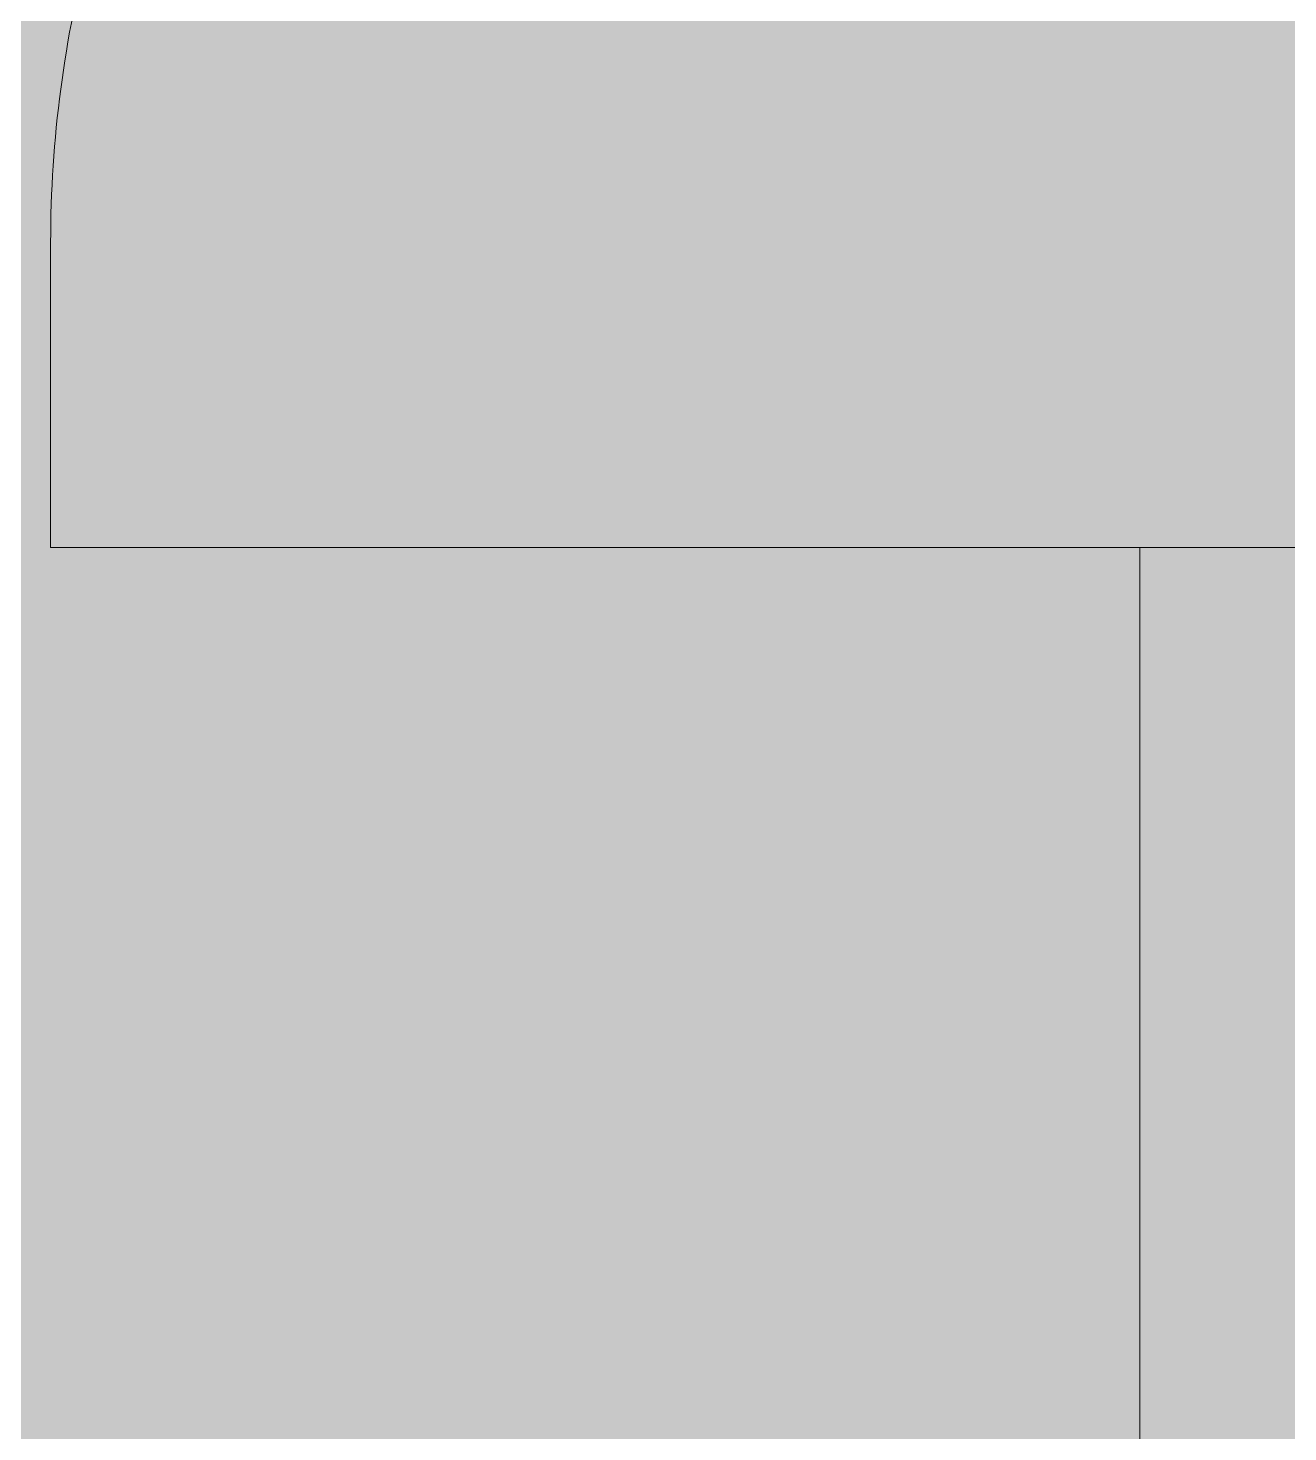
# Model space of a CAD drawing. Header units: inches. Extents: x 1750 to 8392, y -297 to 660.
# Drawn here: x 2216.077 to 2216.584, y 176.799 to 177.364 of the extents above; entities that cross this region are included whole.
import ezdxf

# ---------------------------------------------------------------- set-up
doc = ezdxf.new("R2010")
doc.units = ezdxf.units.IN
doc.header["$MEASUREMENT"] = 0
doc.layers.add('A-FLOR-HRAL', color=11, linetype='Continuous', lineweight=9)
doc.layers.add('A-GLAZ-1', color=151, linetype='Continuous', lineweight=9)

# ---------------------------------------------------------------- blocks, each defined once
blk = doc.blocks.new('Window-Double_Hung-Andersen-400_Series-Tilt_Wash - 2nd Floor-V16-BUILDING ELEVATION - EAST')
at = {"layer": 'A-GLAZ-1'}
h = blk.add_hatch(color=256, dxfattribs=at)
h.paths.add_polyline_path([(2215.71202, 151.1875), (2217.85819, 151.1875), (2217.85819, 153.6875), (2217.58702, 153.6875), (2217.58702, 177.15484), (2216.08653, 177.15484), (2216.10263, 177.39984), (2216.22491, 177.61163), (2216.4367, 177.7339), (2216.55897, 177.75), (2217.58702, 177.75), (2217.58702, 228.25), (2220.87272, 228.25), (2220.87272, 229.5), (2215.71202, 229.5), (2215.71202, 151.9375)], flags=0)
h.paths.add_polyline_path([(2223.78893, 151.74609), (2248.30809, 151.74609), (2248.30809, 153.6875), (2221.87272, 153.6875), (2221.87272, 151.74609)], flags=0)
h.paths.add_polyline_path([(2253.73546, 151.74609), (2253.73546, 153.95192), (2251.86046, 153.95192), (2251.86046, 153.6875), (2249.48919, 153.6875), (2249.48919, 151.74609), (2253.66536, 151.74609)], flags=0)
h.paths.add_polyline_path([(2219.03929, 151.74609), (2220.87272, 151.74609), (2220.87272, 153.6875), (2219.03929, 153.6875), (2219.03929, 151.9375)], flags=0)
h.paths.add_polyline_path([(2253.04796, 154.89844), (2253.73546, 154.89844), (2253.73546, 157.10035), (2251.86046, 157.10035), (2251.8904, 154.89844)], flags=0)
h.paths.add_polyline_path([(2253.56124, 158.04687), (2253.73546, 158.04687), (2253.73546, 160.24879), (2251.86046, 160.24879), (2251.86046, 158.04687), (2253.16091, 158.04687)], flags=0)
h.paths.add_polyline_path([(2253.56124, 161.19531), (2253.73546, 161.19531), (2253.73546, 163.40114), (2251.86046, 163.40114), (2251.86046, 161.19531), (2253.25306, 161.19531)], flags=0)
h.paths.add_polyline_path([(2253.73546, 164.34766), (2253.73546, 166.54957), (2251.86046, 166.54957), (2251.86046, 164.34766), (2253.66536, 164.34766)], flags=0)
h.paths.add_polyline_path([(2253.56124, 167.49609), (2253.73546, 167.49609), (2253.73546, 169.54957), (2251.86046, 169.54957), (2251.86046, 167.49609), (2253.43748, 167.49609)], flags=0)
h.paths.add_polyline_path([(2253.04796, 170.49609), (2253.73546, 170.49609), (2253.73546, 177.15484), (2251.86046, 177.15484), (2251.86046, 170.49609), (2252.27617, 170.49609)], flags=0)
h.paths.add_polyline_path([(2253.73546, 177.75), (2253.73546, 229.5), (2221.87272, 229.5), (2221.87272, 228.25), (2251.86046, 228.25), (2251.86046, 177.75), (2253.66536, 177.75)], flags=0)
blk.add_line((2216.52452, 152.21875), (2216.52452, 177.15484), dxfattribs=at)
blk = doc.blocks.new('Railing - Railing-2567109-BUILDING ELEVATION - EAST')
at = {"layer": 'A-FLOR-HRAL'}
for points in [[(2217.97548, 177.27756), (2330.13594, 177.27756), (2330.07265, 177.51378), (2329.89972, 177.6867), (2329.6635, 177.75), (2216.39952, 177.7185), (2216.22491, 177.61163), (2216.10263, 177.39984), (2216.08653, 177.27756), (2217.87927, 177.27756)], [(2253.66536, 177.15484), (2330.13594, 177.15484), (2330.13594, 177.27756), (2216.08653, 177.27756), (2216.08653, 177.15484), (2253.56124, 177.15484)]]:
    blk.add_hatch(color=256, dxfattribs=at).paths.add_polyline_path(points, flags=0)
for p, q in [((2216.08653, 177.15484), (2216.08653, 177.27756)), ((2330.13594, 177.15484), (2216.08653, 177.15484))]:
    blk.add_line(p, q, dxfattribs=at)
blk.add_open_spline([(2216.08653, 177.27756), (2216.08653, 177.31879), (2216.09468, 177.38062), (2216.12125, 177.45887), (2216.14866, 177.51446), (2216.17735, 177.5574), (2216.20352, 177.58928), (2216.23172, 177.61939), (2216.27055, 177.65344), (2216.31349, 177.68214), (2216.34987, 177.70158), (2216.38744, 177.71861), (2216.45591, 177.74185), (2216.51774, 177.75), (2216.55897, 177.75)], degree=3, knots=[0, 0, 0, 0, 0.166667, 0.25, 0.333333, 0.416667, 0.458333, 0.5, 0.583333, 0.666667, 0.708333, 0.75, 0.833333, 1, 1, 1, 1], dxfattribs=at)

msp = doc.modelspace()

# ---------------------------------------------------------------- block references
at = {"layer": 'A-FLOR-HRAL'}
msp.add_blockref('Railing - Railing-2567109-BUILDING ELEVATION - EAST', (0, 0), dxfattribs=at)
at = {"layer": 'A-GLAZ-1'}
msp.add_blockref('Window-Double_Hung-Andersen-400_Series-Tilt_Wash - 2nd Floor-V16-BUILDING ELEVATION - EAST', (0, 0), dxfattribs=at)

doc.saveas('drawing.dxf')
